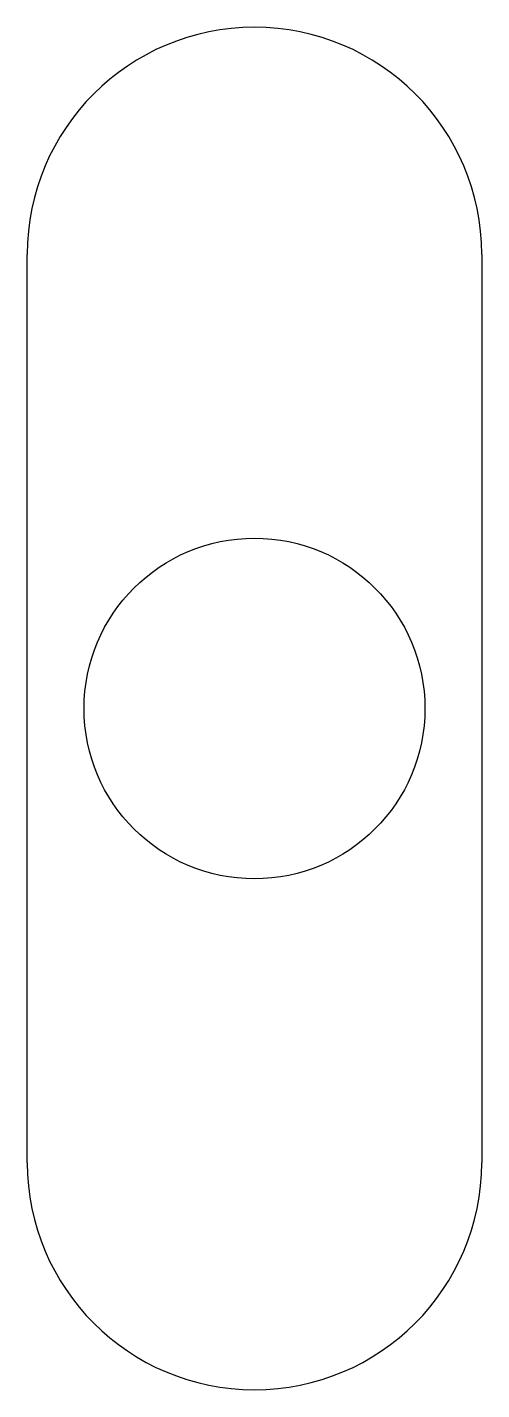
# Model space of a CAD drawing. Header units: millimetres. Extents: x 4.9 to 24.9, y 9 to 69.
import ezdxf

# ---------------------------------------------------------------- set-up
doc = ezdxf.new("R2010")
doc.units = ezdxf.units.MM
doc.layers.add('Skizziergeometrie (ANSI)', color=7, linetype='Continuous', lineweight=25)

msp = doc.modelspace()

# ---------------------------------------------------------------- linework, layer by layer
at = {"layer": 'Skizziergeometrie (ANSI)'}
for p, q in [((4.938, 19.029), (4.938, 59.029)), ((24.938, 59.029), (24.938, 19.029))]:
    msp.add_line(p, q, dxfattribs=at)
msp.add_circle((14.938, 39.029), 7.5, dxfattribs=at)
for centre, start, end in [((14.938, 59.029), 0, 180), ((14.938, 19.029), 180, 0)]:
    msp.add_arc(centre, 10, start, end, dxfattribs=at)

doc.saveas('drawing.dxf')
